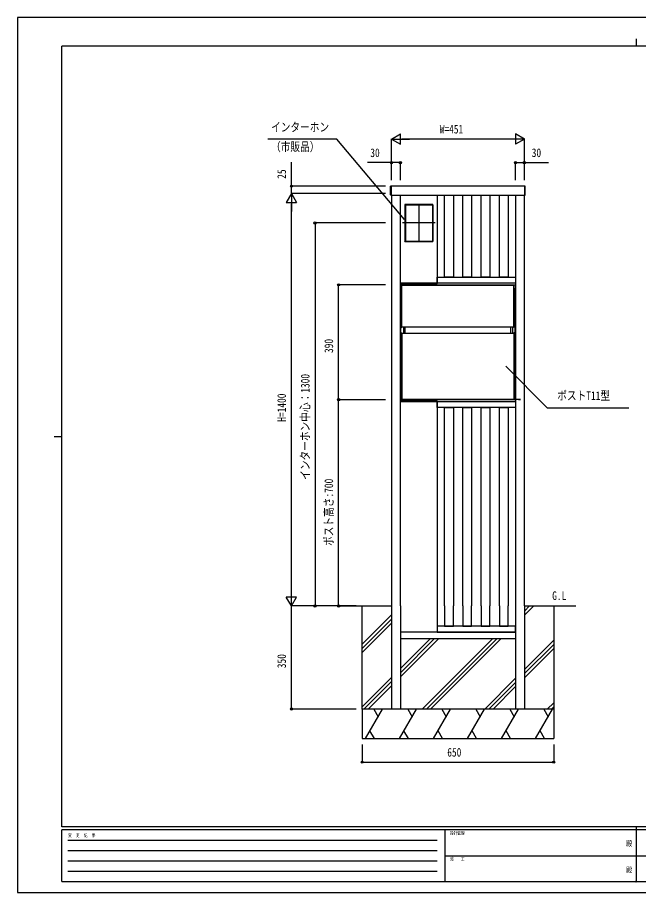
# Model space of a CAD drawing. Units: millimetres, scale not verified. Extents: x -2102 to 2102, y -1485 to 1485.
# Drawn here: x -2102 to 5, y -1485 to 1485 of the extents above; entities that cross this region are included whole.
import ezdxf
from ezdxf.enums import TextEntityAlignment as Align

# ---------------------------------------------------------------- set-up
doc = ezdxf.new("R2010")
doc.units = ezdxf.units.MM
doc.header["$LTSCALE"] = 8
doc.header["$PDMODE"] = 32
doc.header["$PDSIZE"] = 4
for name, color, linetype in [('0-1_USER1', 3, 'Continuous'), ('0-2_YKK_11', 7, 'Continuous'), ('0-3_YKK_13', 4, 'Continuous'), ('0-4_YKK_A1', 4, 'Continuous'), ('0-5_YKK_D', 6, 'Continuous'), ('0-6_YKK_ZWAK', 7, 'Continuous')]:
    doc.layers.add(name, color=color, linetype=linetype)
doc.styles.add('ＭＳ ゴシック', font='')
doc.styles.get('ＭＳ ゴシック').set_extended_font_data('MS Gothic')

msp = doc.modelspace()

# ---------------------------------------------------------------- linework, layer by layer
at = {"layer": '0-2_YKK_11'}
msp.add_lwpolyline([(-402.416, 188.5), (-395.647, 188.5), (-504.883, 188.5)], dxfattribs=at)
at = {"layer": '0-3_YKK_13'}
for p, q in [((-835.99, 910.992), (-835.99, 911.937)), ((-835.99, 910.493), (-835.99, 910.992)), ((-835.99, 883.063), (-835.99, 910.493)), ((-833.99, 913), (-835.051, 912.935)), ((-833.99, 913), (-833.99, 912.053)), ((-833.99, 912.053), (-833.99, 910.556)), ((-833.99, 910.556), (-833.99, 882.798)), ((-380.99, 913), (-379.929, 912.935)), ((-380.99, 913), (-380.99, 912.053)), ((-380.99, 912.053), (-380.99, 910.556)), ((-380.99, 910.556), (-380.99, 882.798)), ((-378.99, 910.992), (-378.99, 911.937)), ((-378.99, 910.493), (-378.99, 910.992)), ((-378.99, 883.063), (-378.99, 910.493)), ((-833.99, 882), (-835.051, 882.065)), ((-833.99, 882.798), (-833.99, 882)), ((-380.99, 882.798), (-380.99, 882)), ((-380.99, 882), (-379.929, 882.065)), ((-802.49, 566.5), (-802.49, 576.5)), ((-802.49, 566.5), (-801.69, 566.5)), ((-801.69, 188.5), (-801.69, 566.5)), ((-801.49, 577.5), (-413.49, 577.5)), ((-801.49, 576.479), (-801.49, 574.5)), ((-801.49, 574.5), (-801.49, 435.9)), ((-798.49, 577.2), (-801.034, 576.977)), ((-798.49, 577.2), (-797.49, 576.7)), ((-797.49, 574.5), (-797.49, 576.7)), ((-797.49, 576), (-417.49, 576)), ((-797.49, 433.7), (-797.49, 574.5)), ((-416.49, 577.2), (-417.49, 576.7)), ((-417.49, 433.7), (-417.49, 576.7)), ((-416.49, 577.2), (-413.947, 576.977)), ((-413.49, 576.479), (-413.49, 574.5)), ((-413.49, 574.5), (-413.49, 435.9)), ((-412.49, 566.5), (-413.29, 566.5)), ((-413.29, 188.5), (-413.29, 566.5)), ((-412.49, 566.5), (-412.49, 576.5)), ((-801.49, 435.9), (-801.49, 433.92)), ((-797.49, 434.5), (-417.49, 434.5)), ((-792.19, 434.5), (-792.19, 413.5)), ((-787.19, 413.5), (-787.19, 434.5)), ((-427.79, 413.5), (-427.79, 434.5)), ((-422.79, 434.5), (-422.79, 413.5)), ((-416.49, 433.2), (-417.49, 433.7)), ((-413.947, 433.422), (-416.49, 433.2)), ((-413.49, 435.9), (-413.49, 433.92)), ((-801.49, 189.5), (-801.49, 413.98)), ((-801.034, 414.477), (-798.486, 414.7)), ((-798.486, 414.7), (-797.49, 414.287)), ((-797.49, 414.287), (-797.49, 188.5)), ((-797.49, 413.5), (-417.49, 413.5)), ((-416.494, 414.7), (-417.49, 414.287)), ((-417.49, 414.287), (-417.49, 188.5)), ((-413.947, 414.477), (-416.494, 414.7)), ((-413.49, 413.481), (-413.49, 413.979)), ((-413.49, 189.5), (-413.49, 413.5)), ((-800.89, 188.3), (-776.49, 188.3)), ((-414.09, 188.3), (-800.89, 188.3)), ((-800.69, 187.5), (-776.49, 187.5)), ((-800.49, 188.5), (-414.49, 188.5)), ((-776.49, 187.5), (-776.49, 188.3)), ((-414.09, 188.3), (-438.49, 188.3)), ((-438.49, 187.5), (-438.49, 188.3)), ((-414.29, 187.5), (-438.49, 187.5))]:
    msp.add_line(p, q, dxfattribs=at)
msp.add_lwpolyline([(-801.034, 433.422), (-798.49, 433.2), (-797.49, 433.7)], dxfattribs=at)
for centre, radius, start, end in [((-834.99, 911.937), 1, 93.5, 180), ((-379.99, 911.937), 1, 0, 86.5), ((-834.99, 883.063), 1, 180, 266.5), ((-379.99, 883.063), 1, 273.5, 0), ((-801.49, 576.5), 1, 90, 180), ((-800.99, 576.479), 0.5, 95, 180), ((-413.99, 576.479), 0.5, 0, 85), ((-413.49, 576.5), 1, 0, 90), ((-800.99, 433.92), 0.5, 180, 265), ((-413.99, 433.92), 0.5, 275, 0), ((-800.99, 413.979), 0.5, 95, 180), ((-413.99, 413.979), 0.5, 0, 85), ((-800.69, 188.5), 1, 180, 270), ((-800.49, 189.5), 1, 180, 270), ((-414.49, 189.5), 1, 270, 0), ((-414.29, 188.5), 1, 270, 0)]:
    msp.add_arc(centre, radius, start, end, dxfattribs=at)
at = {"layer": '0-4_YKK_A1'}
for p, q in [((-832.99, 882.5), (-832.99, -512.5)), ((-802.99, -512.5), (-802.99, 882.5)), ((-801.99, 583.5), (-801.99, 882.5)), ((-677.99, 882.5), (-677.99, 583.5)), ((-622.99, 882.5), (-622.99, 603.5)), ((-560.99, 882.5), (-560.99, 603.5)), ((-498.99, 882.5), (-498.99, 603.5)), ((-436.99, 882.5), (-436.99, 603.5)), ((-411.99, 882.5), (-411.99, -512.5)), ((-381.99, -512.5), (-381.99, 882.5)), ((-787.24, 850.2), (-692.74, 850.2)), ((-787.19, 849), (-787.19, 726)), ((-739.99, 851.5), (-739.99, 723.5)), ((-692.79, 849), (-692.79, 726)), ((-684.79, 787.5), (-795.19, 787.5)), ((-787.24, 724.8), (-692.74, 724.8)), ((-677.99, 583.5), (-801.99, 583.5)), ((-678.553, 581.5), (-801.427, 581.5)), ((-678.488, 583.5), (-677.49, 583.5)), ((-677.49, 583.5), (-677.555, 582.439)), ((-801.99, 181.5), (-677.99, 181.5)), ((-801.99, -512.5), (-801.99, 181.5)), ((-678.553, 183.5), (-801.427, 183.5)), ((-678.488, 181.5), (-677.49, 181.5)), ((-677.99, 181.5), (-677.99, -512.5)), ((-677.49, 181.5), (-677.555, 182.561)), ((-652.99, -512.5), (-652.99, 161.5)), ((-590.99, -512.5), (-590.99, 161.5)), ((-528.99, -512.5), (-528.99, 161.5)), ((-466.99, -512.5), (-466.99, 161.5)), ((-1008.74, -512.5), (-832.99, -512.5)), ((-832.99, -512.5), (-832.99, -862.5)), ((-802.989, -512.5), (-802.989, -862.5)), ((-801.99, -512.5), (-801.99, -601)), ((-411.991, -512.5), (-411.991, -862.5)), ((-411.991, -512.5), (-411.99, -512.5)), ((-381.99, -512.5), (-381.99, -862.5)), ((-381.99, -515.899), (-378.591, -512.5)), ((-381.99, -530.041), (-364.449, -512.5)), ((-381.99, -544.183), (-350.307, -512.5)), ((-381.99, -512.5), (-207.553, -512.5)), ((-932.49, -642.135), (-832.99, -542.635)), ((-932.49, -656.277), (-832.99, -556.777)), ((-932.49, -670.419), (-832.99, -570.919)), ((-411.99, -601), (-802.99, -601)), ((-411.99, -624), (-802.99, -624)), ((-802.989, -724.766), (-702.223, -624)), ((-802.989, -738.908), (-688.081, -624)), ((-802.989, -753.05), (-673.939, -624)), ((-728.591, -862.5), (-490.091, -624)), ((-714.449, -862.5), (-475.949, -624)), ((-700.307, -862.5), (-461.807, -624)), ((-381.99, -728.031), (-282.49, -628.531)), ((-381.99, -742.173), (-282.49, -642.673)), ((-381.99, -756.315), (-282.49, -656.815)), ((-932.49, -854.267), (-832.99, -754.767)), ((-926.581, -862.5), (-832.99, -768.909)), ((-516.459, -862.5), (-411.991, -758.032)), ((-502.317, -862.5), (-411.991, -772.174)), ((-912.439, -862.5), (-832.99, -783.051)), ((-488.175, -862.5), (-411.991, -786.316)), ((-304.327, -862.5), (-282.49, -840.663)), ((-290.185, -862.5), (-282.49, -854.805)), ((-282.49, -862.5), (-932.49, -862.5)), ((-932.49, -862.5), (-932.49, -962.5)), ((-921.111, -962.5), (-863.376, -862.5)), ((-893.376, -862.5), (-878.376, -888.481)), ((-805.641, -962.5), (-747.906, -862.5)), ((-777.906, -862.5), (-762.906, -888.481)), ((-690.171, -962.5), (-632.436, -862.5)), ((-662.436, -862.5), (-647.436, -888.481)), ((-574.701, -962.5), (-516.966, -862.5)), ((-546.966, -862.5), (-531.966, -888.481)), ((-459.231, -962.5), (-401.496, -862.5)), ((-431.496, -862.5), (-416.496, -888.481)), ((-343.761, -962.5), (-286.026, -862.5)), ((-316.026, -862.5), (-301.026, -888.481)), ((-282.49, -862.5), (-282.49, -962.5)), ((-891.111, -962.5), (-906.111, -936.519)), ((-775.641, -962.5), (-790.641, -936.519)), ((-660.171, -962.5), (-675.171, -936.519)), ((-544.701, -962.5), (-559.701, -936.519)), ((-429.231, -962.5), (-444.231, -936.519)), ((-313.761, -962.5), (-328.761, -936.519)), ((-932.49, -962.5), (-282.49, -962.5))]:
    msp.add_line(p, q, dxfattribs=at)
for points in [[(-380.99, 882.5), (-380.99, 912.5), (-833.99, 912.5), (-833.99, 882.5)], [(-787.49, 724.5), (-692.49, 724.5), (-692.49, 850.5), (-787.49, 850.5)], [(-677.49, 603.5), (-412.49, 603.5), (-412.49, 583.5), (-677.49, 583.5)], [(-412.49, 161.5), (-677.49, 161.5), (-677.49, 181.5), (-412.49, 181.5)], [(-411.99, -581), (-677.99, -581), (-677.99, -601), (-411.99, -601)]]:
    msp.add_lwpolyline(points, close=True, dxfattribs=at)
for points in [[(-622.99, 603.5), (-652.99, 603.5), (-652.99, 882.5)], [(-560.99, 603.5), (-590.99, 603.5), (-590.99, 882.5)], [(-498.99, 603.5), (-528.99, 603.5), (-528.99, 882.5)], [(-436.99, 603.5), (-466.99, 603.5), (-466.99, 882.5)], [(-787.493, 849), (-785.99, 849), (-785.99, 726), (-787.493, 726)], [(-787.24, 850.502), (-787.24, 849), (-692.74, 849), (-692.74, 850.502)], [(-692.487, 849), (-693.99, 849), (-693.99, 726), (-692.487, 726)], [(-787.24, 724.497), (-787.24, 726), (-692.74, 726), (-692.74, 724.497)], [(-802.425, 582.439), (-802.49, 583.5), (-801.492, 583.5), (-678.488, 583.5)], [(-802.425, 182.561), (-802.49, 181.5), (-801.492, 181.5), (-678.488, 181.5)], [(-652.99, 161.5), (-622.99, 161.5), (-622.99, -512.5)], [(-590.99, 161.5), (-560.99, 161.5), (-560.99, -512.5)], [(-528.99, 161.5), (-498.99, 161.5), (-498.99, -512.5)], [(-466.99, 161.5), (-436.99, 161.5), (-436.99, -512.5)], [(-282.49, -512.5), (-282.49, -862.5), (-932.49, -862.5), (-932.49, -512.5)], [(-677.99, -512.5), (-677.99, -601), (-801.99, -601)], [(-652.99, -512.5), (-652.99, -581), (-622.99, -581), (-622.99, -512.5)], [(-590.99, -512.5), (-590.99, -581), (-560.99, -581), (-560.99, -512.5)], [(-528.99, -512.5), (-528.99, -581), (-498.99, -581), (-498.99, -512.5)], [(-466.99, -512.5), (-466.99, -581), (-436.99, -581), (-436.99, -512.5)]]:
    msp.add_lwpolyline(points, dxfattribs=at)
for centre, start, end in [((-801.427, 582.5), 183.5, 270), ((-678.553, 582.5), 270, 356.5), ((-801.427, 182.5), 90, 176.5), ((-678.553, 182.5), 3.5, 90)]:
    msp.add_arc(centre, 1, start, end, dxfattribs=at)
at = {"layer": '0-5_YKK_D'}
for p, q in [((-832.99, 1072.5), (-802.679, 1090)), ((-832.99, 932.5), (-832.99, 1073.5)), ((-832.99, 1072.5), (-802.679, 1055)), ((-832.99, 1072.5), (-772.368, 1072.5)), ((-802.679, 1055), (-802.679, 1090)), ((-416.99, 1072.5), (-797.99, 1072.5)), ((-381.99, 1072.5), (-442.612, 1072.5)), ((-381.99, 1072.5), (-412.301, 1090)), ((-412.301, 1090), (-412.301, 1055)), ((-381.99, 1072.5), (-412.301, 1055)), ((-381.99, 932.5), (-381.99, 1073.5)), ((-832.99, 932.5), (-832.99, 993.5)), ((-802.99, 932.5), (-802.99, 993.5)), ((-411.99, 932.5), (-411.99, 993.5)), ((-381.99, 932.5), (-381.99, 993.5)), ((-852.99, 912.5), (-1173.49, 912.5)), ((-1172.49, 887.5), (-1189.99, 857.189)), ((-852.99, 887.5), (-1173.49, 887.5)), ((-852.99, 887.5), (-1173.49, 887.5)), ((-1172.49, 887.5), (-1154.99, 857.189)), ((-1172.49, 887.5), (-1172.49, 826.878)), ((-1189.99, 857.189), (-1154.99, 857.189)), ((-1172.49, -477.5), (-1172.49, 852.5)), ((-852.99, 787.5), (-1093.49, 787.5)), ((-1092.49, 787.5), (-1092.49, -512.5)), ((-852.99, 577.499), (-1013.49, 577.499)), ((-1012.49, 187.499), (-1012.49, 577.499)), ((-852.99, 187.499), (-1013.49, 187.499)), ((-852.99, 187.499), (-1013.49, 187.499)), ((-1012.49, -512.5), (-1012.49, 187.499)), ((-1172.49, -512.5), (-1172.49, -451.878)), ((-1172.49, -512.5), (-1189.99, -482.189)), ((-1154.99, -482.189), (-1189.99, -482.189)), ((-1172.49, -512.5), (-1154.99, -482.189)), ((-952.49, -512.5), (-1173.49, -512.5)), ((-952.49, -512.5), (-1173.49, -512.5)), ((-1172.49, -862.5), (-1172.49, -512.5)), ((-952.49, -512.5), (-1093.49, -512.5)), ((-952.49, -512.5), (-1013.49, -512.5)), ((-952.49, -862.5), (-1173.49, -862.5)), ((-932.49, -982.5), (-932.49, -1043.5)), ((-282.49, -982.5), (-282.49, -1043.5)), ((-932.49, -1042.5), (-282.49, -1042.5))]:
    msp.add_line(p, q, dxfattribs=at)
for points in [[(-788.47, 799.607), (-1018.697, 1072.5), (-1252.413, 1072.5)], [(-1172.49, 887.5), (-1172.49, 912.5), (-1172.49, 994.433)], [(-802.99, 992.5), (-832.99, 992.5), (-914.923, 992.5)], [(-411.99, 992.5), (-381.99, 992.5), (-300.057, 992.5)], [(-445.293, 301.394), (-304.289, 160.39), (-27.949, 160.39)]]:
    msp.add_lwpolyline(points, dxfattribs=at)
for centre in [(-832.99, 992.5), (-802.99, 992.5), (-411.99, 992.5), (-381.99, 992.5), (-1172.49, 912.5), (-1092.49, 787.5), (-1012.49, 577.499), (-1012.49, 187.499), (-1012.49, 187.499), (-1092.49, -512.5), (-1012.49, -512.5), (-1172.49, -862.5), (-932.49, -1042.5), (-282.49, -1042.5)]:
    msp.add_circle(centre, 3.75, dxfattribs=at)
at = {"layer": '0-6_YKK_ZWAK'}
for p, q in [((-2.49, 1412.5), (-2.49, 1387.5)), ((1947.51, 1387.5), (-1952.49, 1387.5)), ((-1952.49, -1262.5), (-1952.49, 1387.5)), ((-1977.49, 62.5), (-1952.49, 62.5)), ((1947.51, -1262.5), (-1952.49, -1262.5)), ((-652.49, -1272.5), (-1952.49, -1272.5)), ((-1952.49, -1447.5), (-1952.49, -1272.5)), ((-652.49, -1272.5), (-652.49, -1447.5)), ((-2.49, -1272.5), (-652.49, -1272.5)), ((-2.49, -1262.5), (-2.49, -1447.5)), ((647.51, -1272.5), (-2.49, -1272.5)), ((-1931.24, -1307.5), (-677.49, -1307.5)), ((-1931.24, -1342.5), (-677.49, -1342.5)), ((-648.74, -1360), (-2.49, -1360)), ((-2.49, -1360), (647.51, -1360)), ((-1931.24, -1377.5), (-677.49, -1377.5)), ((-1931.24, -1412.5), (-677.49, -1412.5)), ((-1952.49, -1447.5), (-652.49, -1447.5)), ((-652.49, -1447.5), (-2.49, -1447.5)), ((-2.49, -1447.5), (647.51, -1447.5))]:
    msp.add_line(p, q, dxfattribs=at)
msp.add_lwpolyline([(-2102.5, -1485), (2102.5, -1485), (2102.5, 1485), (-2102.5, 1485)], close=True, dxfattribs=at)
msp.add_point((-2.49, -1447.5), dxfattribs=at)

# ---------------------------------------------------------------- texts
at = {"layer": '0-1_USER1', "style": 'ＭＳ ゴシック', "width": 0.8}
msp.add_text('G.L', height=29.33, dxfattribs=at).set_placement((-287.623, -501), align=Align.BOTTOM_LEFT)
at = {"layer": '0-5_YKK_D', "style": 'ＭＳ ゴシック', "width": 0.8}
for s, p in [('インターホン', (-1241.885, 1089.299)), ('W=451', (-669.357, 1082.5)), ('（市販品）', (-1241.885, 1022.632)), ('30', (-904.923, 1002.5)), ('30', (-356.99, 1002.5)), ('ポストT11型', (-270.393, 178.029)), ('650', (-643.757, -1032.5))]:
    msp.add_text(s, height=29.33, dxfattribs=at).set_placement(p, align=Align.BOTTOM_LEFT)
for s, p in [('25', (-1182.49, 937.5)), ('390', (-1022.49, 346.232)), ('インターホン中心：1300', (-1102.49, -84.367)), ('H=1400', (-1182.49, 112.833)), ('ポスト高さ:700', (-1022.49, -308.634)), ('350', (-1182.49, -723.767))]:
    msp.add_text(s, height=29.33, rotation=90, dxfattribs=at).set_placement(p, align=Align.BOTTOM_LEFT)
at = {"layer": '0-6_YKK_ZWAK', "style": 'ＭＳ ゴシック', "width": 0.8}
for s, height, p in [('設計監理', 11, (-634.157, -1292.5)), ('変  更  記  事', 11, (-1930.655, -1300)), ('殿', 18.33, (-36.833, -1332.917)), ('施\u3000\u3000工', 11, (-634.157, -1380)), ('殿', 18.33, (-36.833, -1422.917))]:
    msp.add_text(s, height=height, dxfattribs=at).set_placement(p, align=Align.BOTTOM_LEFT)

doc.saveas('drawing.dxf')
